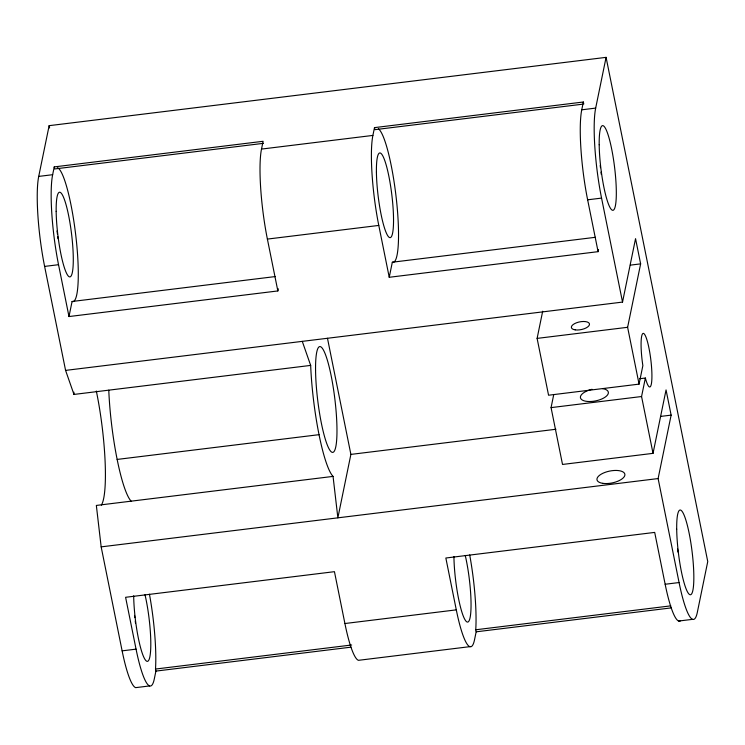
<?xml version="1.0" encoding="UTF-8"?>
<svg xmlns="http://www.w3.org/2000/svg" width="745" height="745" viewBox="0 0 745 745"><rect width="100%" height="100%" fill="white"/><g stroke="black" fill="none" stroke-linecap="round" stroke-linejoin="round"><path stroke-width="1.12" d="M327.474 338.277L350.886 454.403L337.867 517.831L333.052 476.4A78.886 12.702 83 0 1 310.665 365.404L73.969 394.431L65.579 370.395L44.616 266.412A67.516 10.868 83 0 1 38.721 176.407L49.142 125.663L606.085 57.356L707.75 561.553L697.339 612.288A67.516 10.868 83 0 1 679.077 582.543L658.114 478.56L671.133 415.133L666.049 389.924L653.03 453.351L562.522 464.452L551.067 407.617L553.74 394.571M52.653 174.702L54.245 166.899L263.106 141.289L261.504 149.084A67.516 10.868 83 0 0 267.39 239.089L277.848 290.941L68.987 316.55L58.538 264.699A67.516 10.868 83 0 1 52.653 174.702L38.721 176.407M68.987 316.55L72.079 301.492A67.516 10.868 83 0 0 76.111 238.419A67.516 10.868 83 0 0 57.356 167.662M149.447 594.212A67.516 10.868 83 0 1 155.5 669.057L155.91 671.096L154.308 678.891A67.516 10.868 83 0 1 136.056 649.146L125.598 597.294L334.449 571.676L344.907 623.528A67.516 10.868 83 0 0 358.457 660.321L469.844 646.66M277.848 290.941L278.285 288.781M598.533 249.51L598.095 251.661L389.235 277.28L378.786 225.428A67.516 10.868 83 0 1 372.891 135.422L374.493 127.628L583.354 102.009L583.763 104.049M389.235 277.28L392.326 262.212A67.516 10.868 83 0 0 396.591 201.318A67.516 10.868 83 0 0 378.358 128.773M598.095 251.661L587.637 199.809A67.516 10.868 83 0 1 581.752 109.813L583.354 102.009M469.695 554.932A67.516 10.868 83 0 1 475.748 629.776L476.157 631.816L474.556 639.61A67.516 10.868 83 0 1 456.294 609.866L445.845 558.014L654.697 532.405L665.155 584.257A67.516 10.868 83 0 0 680.567 620.687M639.638 378.739L645.366 378.032A27.006 4.349 83 0 0 651.875 372.9A27.006 4.349 83 0 0 643.969 333.667A27.006 4.349 83 0 0 642.861 365.637L639.07 384.122L548.562 395.222L537.108 338.398L542.686 311.214M65.579 370.395L622.531 302.088L601.56 198.105A67.516 10.868 83 0 1 595.674 108.1L606.085 57.356M622.531 302.088L635.55 238.661L640.635 263.87L627.616 327.297L639.07 384.122M653.03 453.351L641.566 396.526L645.366 378.032M263.516 143.329L54.664 168.947L54.245 166.899M582.609 104.198L374.903 129.667L374.493 127.628M261.504 149.084L372.891 135.422M581.752 109.813L595.674 108.1M44.616 266.412L58.538 264.699M267.39 239.089L378.786 225.428M587.637 199.809L601.56 198.105M72.079 301.492L275.166 276.581M392.326 262.212L595.413 237.301M630.326 265.136L640.635 263.87M537.108 338.398L627.616 327.297M117.142 459.432L319.037 434.67M551.067 407.617L641.566 396.526M350.886 454.403L555.938 429.26M660.759 416.399L671.133 415.133M333.052 476.4L96.347 505.436L101.162 546.867L122.124 650.851A67.516 10.868 83 0 0 135.674 687.644L149.596 685.931M101.162 546.867L658.114 478.56M122.124 650.851L136.056 649.146M344.907 623.528L456.294 609.866M665.155 584.257L679.077 582.543M155.5 669.057L351.659 644.993M475.748 629.776L670.751 605.862M155.91 671.096L350.923 647.172M476.157 631.816L671.161 607.901M678.704 621.041L692.626 619.337M302.284 341.368L310.665 365.404M49.142 125.663L49.598 127.944M57.02 230.959A42.642 6.863 83 0 1 57.467 234.284M57.738 236.51A42.642 6.863 83 0 1 57.989 238.707M73.969 394.431A78.886 12.702 83 0 1 73.876 392.149M96.319 391.032A78.886 12.702 83 0 1 101.311 505.185M134.538 615.398A42.642 6.863 83 0 1 134.836 617.614M135.255 620.948A42.642 6.863 83 0 1 135.506 623.155M131.157 501.161A78.886 12.702 83 0 1 108.779 390.166M465.243 555.435A42.642 6.863 83 0 1 470.877 611.068A42.642 6.863 83 0 1 461.835 611.924A42.642 6.863 83 0 1 453.928 556.506M144.996 594.706A42.642 6.863 83 0 1 150.63 650.338A42.642 6.863 83 0 1 141.587 651.204A42.642 6.863 83 0 1 133.681 595.786M600.2 165.465A42.642 6.863 83 0 1 600.489 167.681M601.019 172.114A42.642 6.863 83 0 1 601.252 174.302M677.568 548.804A42.642 6.863 83 0 1 678.006 552.129M602.472 388.62A14.211 6.053 -11.4 0 1 603.31 398.249A14.211 6.053 -11.4 0 1 581.677 399.618A14.211 6.053 -11.4 0 1 592.033 389.281M56.164 211.338A42.642 6.863 83 0 0 69.369 276.833A42.642 6.863 83 0 0 68.624 215.547A42.642 6.863 83 0 0 56.164 211.338M376.411 172.067A42.642 6.863 83 0 0 389.616 237.562A42.642 6.863 83 0 0 388.871 176.267A42.642 6.863 83 0 0 376.411 172.067M315.563 370.433A53.305 8.586 83 0 0 332.074 452.299A53.305 8.586 83 0 0 331.143 375.685A53.305 8.586 83 0 0 315.563 370.433M599.194 144.744A42.642 6.863 83 0 0 612.399 210.239A42.642 6.863 83 0 0 611.654 148.944A42.642 6.863 83 0 0 599.194 144.744M676.702 529.183A42.642 6.863 83 0 0 689.917 594.678A42.642 6.863 83 0 0 689.172 533.392A42.642 6.863 83 0 0 676.702 529.183M602.835 483.347A14.211 6.053 -11.4 0 0 624.85 475.291A14.211 6.053 -11.4 0 0 605.089 472.367A14.211 6.053 -11.4 0 0 602.835 483.347M575.168 329.867A9.238 3.939 -11.4 0 0 589.472 324.634A9.238 3.939 -11.4 0 0 576.63 322.734A9.238 3.939 -11.4 0 0 575.168 329.867"/></g></svg>
